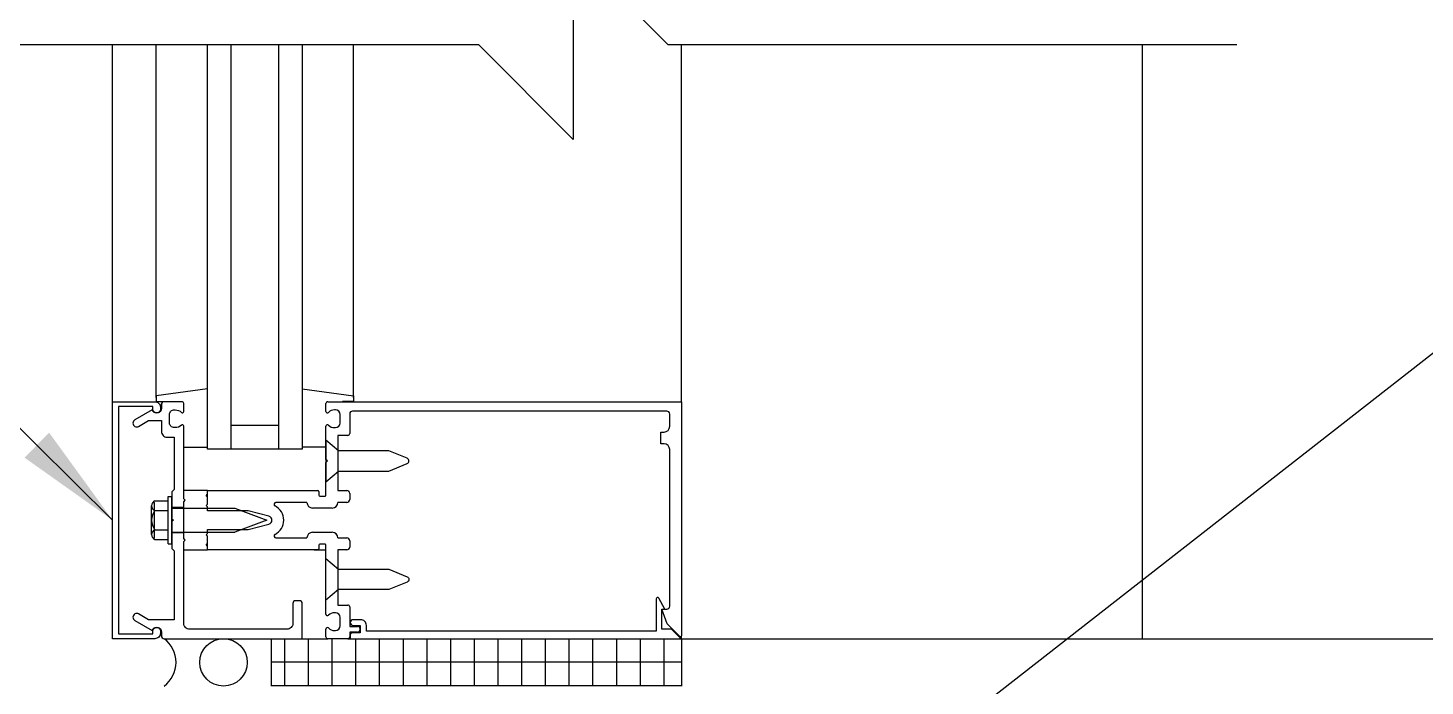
# Model space of a CAD drawing. Header units: inches. Extents: x -6.4 to 42.3, y 56.6 to 149.3.
# Drawn here: x 12.79 to 27.53, y 111.24 to 118.19 of the extents above; entities that cross this region are included whole.
import ezdxf

# ---------------------------------------------------------------- set-up
doc = ezdxf.new("R2010")
doc.units = ezdxf.units.IN
doc.header["$LTSCALE"] = 0.5
doc.header["$MEASUREMENT"] = 0
for name, color, linetype in [('HATCH', 12, 'Continuous'), ('LINE9', 9, 'Continuous'), ('TEXT', 4, 'Continuous')]:
    doc.layers.add(name, color=color, linetype=linetype)
doc.styles.add('DIM', font='romans.shx', dxfattribs={"width": 0.7})
doc.dimstyles.new('ext_12', dxfattribs={"dimscale": 12, "dimtxt": 0.09375, "dimasz": 0.09375, "dimexe": 0.09375, "dimexo": 0.0625, "dimgap": 0.0625, "dimtad": 1, "dimdec": 1, "dimzin": 2, "dimdsep": 46, "dimlunit": 4, "dimtxsty": 'DIM', "dimcen": 0.09, "dimdle": 0.09375, "dimclrt": 4, "dimadec": 0, "dimazin": 0, "dimtfac": 1, "dimtdec": 1, "dimtmove": 1, "dimatfit": 3, "dimfxl": 1, "dimfrac": 2, "dimtolj": 1, "dimtzin": 0, "dimarcsym": 0})

msp = doc.modelspace()

# ---------------------------------------------------------------- hatches: boundary and pattern name
at = {"layer": 'HATCH'}
h = msp.add_hatch(dxfattribs=at)
h.set_pattern_fill('AR-CONC', color=256, scale=0.5)
h.paths.add_polyline_path([(21.4161015, 132.7260064, 0.0643975703), (21.3060978, 132.791966), (21.2160978, 132.791966), (21.2160978, 132.833692, -0.2490694202), (21.1060978, 133.0408152), (21.1060978, 133.1083152, -0.4142135624), (21.1685978, 133.1708152), (21.2160978, 133.1708152), (21.2160978, 133.2408152), (21.1110978, 133.2408152, -0.1889729321), (20.9552288, 133.3356597, 0.1963228336), (20.5060978, 133.6819194), (19.1842423, 133.972415, 0.0577946906), (18.4161015, 134.0615014, 0.0577946906), (17.6479607, 133.972415), (16.3261051, 133.6819194, 0.1963228336), (15.8769742, 133.3356597, -0.1889729321), (15.7211051, 133.2408152), (15.6161051, 133.2408152), (15.6161051, 133.1708152), (15.6636051, 133.1708152, -0.4142135624), (15.7261051, 133.1083152), (15.7261051, 133.0408152, -0.2490694202), (15.6161051, 132.833692), (15.6161051, 132.791966), (15.5261051, 132.791966, 0.0643975703), (15.4161015, 132.7260064), (15.4161015, 129.844323), (15.5362253, 129.844323), (17.3265841, 129.844323), (17.3265841, 131.3018726), (17.3890841, 131.4213813), (17.4515841, 131.3018726), (17.4515841, 129.844323), (19.3671464, 129.844323), (19.3671464, 131.3018726), (19.4296464, 131.4213813), (19.4921464, 131.3018726), (19.4921464, 129.844323), (21.4161015, 129.844323)])
h.paths.add_polyline_path([(21.4161015, 141.033661, 0.0643975703), (21.3060978, 141.0996205), (21.2160978, 141.0996205), (21.2160978, 141.1413465, -0.2490694202), (21.1060978, 141.3484697), (21.1060978, 141.4159697, -0.4142135624), (21.1685978, 141.4784697), (21.2160978, 141.4784697), (21.2160978, 141.5484697), (21.1110978, 141.5484697, 0.1004604156), (20.7173994, 141.4913069, -0.6014354321), (20.5978959, 141.5961903, 2.1820948247), (20.1878158, 141.3832808, -1), (20.0243872, 140.9747578, -0.2443795114), (19.5759793, 141.4955147, 0.0531565226), (19.4101399, 142.1095963, 0.2232530871), (19.2098121, 142.2744502), (19.1901937, 142.2787616, 0.9554715931), (19.0519098, 141.6852916, -0.7355925422), (19.0646946, 141.227245, -0.0827551475), (18.4161015, 141.119156, -0.0827551475), (17.7675083, 141.227245, -0.7355925422), (17.7802932, 141.6852916, 0.9554715931), (17.6420092, 142.2787616), (17.6223909, 142.2744502, 0.2232530871), (17.4220631, 142.1095963, 0.0531565226), (17.2562236, 141.4955147, -0.2443795114), (16.8078158, 140.9747578, -1), (16.6443872, 141.3832808, 2.1820948247), (16.234307, 141.5961903, -0.6014354321), (16.1148036, 141.4913069, 0.1004604156), (15.7211051, 141.5484697), (15.6161051, 141.5484697), (15.6161051, 141.4784697), (15.6636051, 141.4784697, -0.4142135624), (15.7261051, 141.4159697), (15.7261051, 141.3484697, -0.2490694202), (15.6161051, 141.1413465), (15.6161051, 141.0996205), (15.5261051, 141.0996205, 0.0643975703), (15.4161015, 141.033661), (15.4161015, 138.9446424), (15.4161015, 136.8556239, 0.0643975703), (15.5261051, 136.7896644), (15.6161051, 136.7896644), (15.6161051, 136.7479383, -0.2490694202), (15.7261051, 136.5408152), (15.7261051, 136.4733152, -0.4142135624), (15.6636051, 136.4108152), (15.6161051, 136.4108152), (15.6161051, 136.3408152), (15.7211051, 136.3408152, 0.1004604156), (16.1148036, 136.3979779, -0.6014354321), (16.234307, 136.2930946, 2.1820948247), (16.6443872, 136.506004, -1), (16.8078158, 136.9145271, -0.2443795114), (17.2562236, 136.3937702, 0.0531565226), (17.4220631, 135.7796886, 0.2232530871), (17.6223909, 135.6148347), (17.6420092, 135.6105233, 0.9554715931), (17.7802932, 136.2039933, -0.7355925422), (17.7675083, 136.6620398, -0.0827551475), (18.4161015, 136.7701289, -0.0827551475), (19.0646946, 136.6620398, -0.7355925422), (19.0519098, 136.2039933, 0.9554715931), (19.1901937, 135.6105233), (19.2098121, 135.6148347, 0.2232530871), (19.4101399, 135.7796886, 0.0531565226), (19.5759793, 136.3937702, -0.2443795114), (20.0243872, 136.9145271, -1), (20.1878158, 136.506004, 2.1820948247), (20.5978959, 136.2930946, -0.6014354321), (20.7173994, 136.3979779, 0.1004604156), (21.1110978, 136.3408152), (21.2160978, 136.3408152), (21.2160978, 136.4108152), (21.1685978, 136.4108152, -0.4142135624), (21.1060978, 136.4733152), (21.1060978, 136.5408152, -0.2490694202), (21.2160978, 136.7479383), (21.2160978, 136.7896644), (21.3060978, 136.7896644, 0.0643975703), (21.4161015, 136.8556239), (21.4161015, 138.9446424)])
h.paths.add_polyline_path([(21.1060978, 144.8484697, -0.2490694202), (21.2160978, 145.0555928), (21.2160978, 145.0973189), (21.3060978, 145.0973189, 0.0643975703), (21.4161015, 145.1632784), (21.4161015, 147.9446354), (19.5411015, 147.9446323), (18.5411015, 148.9446323), (18.5411015, 146.9446323), (17.5411015, 147.9446323), (15.4161015, 147.9446359), (15.4161015, 145.1632784, 0.0643975703), (15.5261051, 145.0973189), (15.6161051, 145.0973189), (15.6161051, 145.0555928, -0.2490694202), (15.7261051, 144.8484697), (15.7261051, 144.7809697, -0.4142135624), (15.6636051, 144.7184697), (15.6161051, 144.7184697), (15.6161051, 144.6484697), (15.7211051, 144.6484697, -0.1889729321), (15.8769742, 144.5536252, 0.1963228336), (16.3261051, 144.2073655), (17.6479607, 143.9168699, 0.0577946906), (18.4161015, 143.8277834, 0.0577946906), (19.1842423, 143.9168699), (20.5060978, 144.2073655, 0.1963228336), (20.9552288, 144.5536252, -0.1889729321), (21.1110978, 144.6484697), (21.2160978, 144.6484697), (21.2160978, 144.7184697), (21.1685978, 144.7184697, -0.4142135624), (21.1060978, 144.7809697)])
h.paths.add_polyline_path([(21.4161015, 87.0247715, 0.0643975703), (21.3060978, 87.090731), (21.2160978, 87.090731), (21.2160978, 87.1324571, -0.2490694202), (21.1060978, 87.3395802), (21.1060978, 87.4070802, -0.4142135624), (21.1685978, 87.4695802), (21.2160978, 87.4695802), (21.2160978, 87.5395802), (21.1110978, 87.5395802, -0.1889729321), (20.9552288, 87.6344247, 0.1963228336), (20.5060978, 87.9806844), (19.1842423, 88.27118, 0.0577946906), (18.4161015, 88.3602665, 0.0577946906), (17.6479607, 88.27118), (16.3261051, 87.9806844, 0.1963228336), (15.8769742, 87.6344247, -0.1889729321), (15.7211051, 87.5395802), (15.6161051, 87.5395802), (15.6161051, 87.4695802), (15.6636051, 87.4695802, -0.4142135624), (15.7261051, 87.4070802), (15.7261051, 87.3395802, -0.2490694202), (15.6161051, 87.1324571), (15.6161051, 87.090731), (15.5261051, 87.090731, 0.0643975703), (15.4161015, 87.0247715), (15.4161015, 85.498284), (17.4161015, 85.4982726), (18.4161015, 84.4982726), (18.4161015, 86.4982726), (19.4161015, 85.4982726), (21.4161015, 85.4982883)])
h = msp.add_hatch(dxfattribs=at)
h.set_pattern_fill('NET', color=256, scale=2, style=0)
h.paths.add_polyline_path([(16.1644024, 111.7434075), (15.9544024, 111.7434075), (15.6844024, 111.7434075), (15.3557821, 111.7434075), (15.3557821, 111.2434075), (19.6844024, 111.2434075), (19.6844024, 111.7434075)])

# ---------------------------------------------------------------- linework, layer by layer
for p, q in [((13.6844024, 114.2434075), (13.6844024, 118.0103676)), ((14.1446475, 114.2864278), (14.1446475, 118.0103676)), ((14.9344024, 113.7434075), (14.9344024, 118.0103676)), ((15.4344024, 118.0103676), (15.4344024, 113.7434075)), ((16.2241573, 114.2864278), (16.2241573, 118.0103676)), ((19.6844024, 114.2434075), (19.6844024, 118.0103676)), ((14.6846475, 114.3803285), (14.1446475, 114.3037931)), ((15.6841573, 114.3803285), (16.2241573, 114.3037931)), ((14.1446475, 114.3037931), (14.1446475, 114.2437931)), ((14.1446475, 114.2437931), (14.2602783, 114.2437931)), ((16.2241573, 114.3037931), (16.2241573, 114.2437931)), ((15.4344024, 113.9934075), (14.9344024, 113.9934075)), ((14.4346475, 113.7637931), (14.6846475, 113.7637931)), ((15.9341573, 113.7637931), (15.6841573, 113.7637931)), ((16.1644024, 111.7434075), (15.9544024, 111.7434075))]:
    msp.add_line(p, q, dxfattribs=at)
msp.add_circle((14.8534024, 111.4934075), 0.25, dxfattribs=at)
msp.add_arc((14.0409024, 111.4934075), 0.3125, 306.86989765, 53.13010235, dxfattribs=at)
at = {"layer": 'LINE9'}
for p, q in [((18.5411015, 119.0103676), (18.5411015, 117.0103676)), ((18.5411015, 119.0103676), (19.5411015, 118.0103676)), ((11.5411015, 118.0103676), (17.5411015, 118.0103676)), ((18.5411015, 117.0103676), (17.5411015, 118.0103676)), ((19.5411015, 118.0103676), (25.5411015, 118.0103676)), ((24.5411015, 118.0103676), (24.5411015, 111.7434075)), ((15.9344024, 114.1414075), (15.9344024, 114.2234075)), ((15.9544024, 114.2434075), (19.6844024, 114.2434075)), ((16.2241573, 114.2437931), (16.1085264, 114.2437931)), ((19.6844024, 114.2434075), (19.6844024, 111.7744785)), ((16.0344024, 114.1574075), (16.023894, 114.1574075)), ((16.0844024, 114.0194075), (16.0844024, 114.1074075)), ((16.1844024, 114.1134075), (16.1844024, 113.9084075)), ((19.5294024, 114.1434075), (16.2144024, 114.1434075)), ((19.5594024, 113.9834075), (19.5594024, 114.1134075)), ((15.9344024, 113.6334075), (15.9344024, 113.9854075)), ((16.023894, 113.9694075), (16.0344024, 113.9694075)), ((19.4644024, 113.7984075), (19.4644024, 113.9234075)), ((19.4644024, 113.9234075), (19.4994024, 113.9234075)), ((16.0664024, 113.7264075), (15.9344024, 113.8374075)), ((15.9344024, 113.8374075), (15.9344024, 113.3994075)), ((16.1644024, 113.8884075), (16.0594024, 113.8884075)), ((16.0594024, 113.8884075), (16.0594024, 113.3064075)), ((19.4994024, 113.7984075), (19.4644024, 113.7984075)), ((15.9494024, 113.6184075), (15.9344024, 113.6334075)), ((15.9344024, 113.6034075), (15.9494024, 113.6184075)), ((15.9344024, 113.2564075), (15.9344024, 113.6034075)), ((16.5970611, 113.7264075), (16.0664024, 113.7264075)), ((16.7908829, 113.6461238), (16.5970611, 113.7264075)), ((19.5594024, 112.0854075), (19.5594024, 113.7384075)), ((15.9344024, 113.3994075), (16.0664024, 113.5104075)), ((16.0664024, 113.5104075), (16.5970611, 113.5104075)), ((16.5970611, 113.5104075), (16.7908829, 113.5906911)), ((14.6844024, 113.3064075), (14.4344024, 113.3064075)), ((14.4344024, 113.2439075), (14.4344024, 113.3064075)), ((14.6844024, 113.2664075), (14.6844024, 113.3064075)), ((14.6844024, 113.3064075), (15.8484024, 113.3064075)), ((14.6844024, 113.2439075), (14.6844024, 113.3064075)), ((16.0594024, 113.3064075), (16.1544024, 113.3064075)), ((14.1070924, 113.1800075), (14.1257974, 113.1800075)), ((14.1257974, 112.8068175), (14.1257974, 113.1800075)), ((14.1297224, 113.1963275), (14.2694024, 113.1963275)), ((14.2694024, 112.7434075), (14.2694024, 113.2434075)), ((14.2694024, 113.2434075), (14.3094024, 113.2434075)), ((14.3094024, 112.7434075), (14.3094024, 113.2434075)), ((14.6694024, 113.2514075), (14.6844024, 113.2664075)), ((14.6844024, 113.2364075), (14.6694024, 113.2514075)), ((14.6694024, 113.1484075), (14.6844024, 113.1634075)), ((14.6844024, 113.1634075), (14.6844024, 113.2364075)), ((15.7334024, 113.1814075), (15.4057825, 113.1814075)), ((15.8584024, 113.2964075), (15.8584024, 113.2564075)), ((15.8684024, 113.2464075), (15.9244024, 113.2464075)), ((16.1544024, 113.1814075), (16.0594024, 113.1814075)), ((16.1844024, 113.2764075), (16.1844024, 113.2114075)), ((14.0947974, 112.8412275), (14.0947974, 113.1456025)), ((14.1297224, 113.0948725), (14.2694024, 113.0948725)), ((14.4344024, 113.1264075), (14.3094024, 113.1264075)), ((14.3094024, 113.1187975), (14.9744024, 113.1187975)), ((14.6844024, 113.1334075), (14.6694024, 113.1484075)), ((14.6844024, 113.0934075), (14.6844024, 113.1334075)), ((15.1144024, 113.0934075), (14.6844024, 113.0934075)), ((14.9744024, 113.1187975), (15.3094024, 112.9934075)), ((15.3325146, 113.0349645), (15.1144024, 113.0934075)), ((15.9994024, 113.1214075), (15.7934024, 113.1214075)), ((14.1297224, 112.8919525), (14.2694024, 112.8919525)), ((14.3094024, 112.8680275), (14.9744024, 112.8680275)), ((14.6844024, 112.8534075), (14.6844024, 112.8934075)), ((14.6844024, 112.8934075), (15.1144024, 112.8934075)), ((15.3094024, 112.9934075), (14.9744024, 112.8680275)), ((15.1144024, 112.8934075), (15.3325146, 112.9518504)), ((15.7934024, 112.8654075), (15.9994024, 112.8654075)), ((14.1070924, 112.8068175), (14.1257974, 112.8068175)), ((14.1297224, 112.7904975), (14.2694024, 112.7904975)), ((14.2694024, 112.7434075), (14.3094024, 112.7434075)), ((14.4344024, 112.8604075), (14.3094024, 112.8604075)), ((14.4344024, 112.6804075), (14.4344024, 112.7429075)), ((14.6694024, 112.8384075), (14.6844024, 112.8534075)), ((14.6844024, 112.8234075), (14.6694024, 112.8384075)), ((14.6694024, 112.7354075), (14.6844024, 112.7504075)), ((14.6844024, 112.7204075), (14.6694024, 112.7354075)), ((14.6844024, 112.7504075), (14.6844024, 112.8234075)), ((14.6844024, 112.6804075), (14.6844024, 112.7429075)), ((14.6844024, 112.6804075), (14.6844024, 112.7204075)), ((15.4057825, 112.8054075), (15.7334024, 112.8054075)), ((15.8584024, 112.7304075), (15.8584024, 112.6904075)), ((15.9244024, 112.7404075), (15.8684024, 112.7404075)), ((15.9344024, 112.3834075), (15.9344024, 112.7304075)), ((16.0594024, 112.8054075), (16.1544024, 112.8054075)), ((16.1844024, 112.7754075), (16.1844024, 112.7104075)), ((14.4344024, 112.6804075), (14.6844024, 112.6804075)), ((15.8484024, 112.6804075), (14.6844024, 112.6804075)), ((15.8094024, 112.6804075), (15.9344024, 112.6804075)), ((16.1544024, 112.6804075), (16.0594024, 112.6804075)), ((16.0594024, 112.6804075), (16.0594024, 112.0984075)), ((15.9344024, 112.0014075), (15.9344024, 112.3534075)), ((16.0344024, 112.0174075), (16.023894, 112.0174075)), ((16.0594024, 112.0984075), (16.1644024, 112.0984075)), ((16.1844024, 112.0784075), (16.1844024, 111.8734075)), ((19.5335239, 111.9012149), (19.4774024, 112.0554075)), ((19.4774024, 112.0554075), (19.5294024, 112.0554075)), ((15.9344024, 111.7634075), (15.9344024, 111.8454075)), ((16.0844024, 111.8794075), (16.0844024, 111.9674075)), ((16.1844024, 111.8734075), (16.2654024, 111.8734075)), ((19.6673313, 111.7674075), (19.5335239, 111.9012149)), ((15.3557821, 111.7434075), (15.3557821, 111.2434075)), ((15.6844024, 111.7434075), (15.9544024, 111.7434075)), ((16.023894, 111.8294075), (16.0344024, 111.8294075)), ((16.1644024, 111.7434075), (19.6844024, 111.7434075)), ((16.2654024, 111.8134075), (16.1844024, 111.8134075)), ((16.1844024, 111.8134075), (16.1844024, 111.7634075)), ((17.3909259, 111.7434075), (33.738621, 111.7434075)), ((19.6844024, 111.7434075), (19.6844024, 111.7624075)), ((19.6844024, 111.7434075), (19.6844024, 111.7624075)), ((19.6844024, 111.7434075), (19.6844024, 111.2434075))]:
    msp.add_line(p, q, dxfattribs=at)
msp.add_lwpolyline([(15.6844024, 118.0103676), (15.6844024, 113.7434075), (14.6844024, 113.7434075), (14.6844024, 118.0103676)], dxfattribs=at)
for points in [[(13.7444024, 111.7934075), (14.1084024, 111.7934075), (14.1084024, 111.8234075, -1), (14.1884024, 111.8234075), (14.1884024, 111.8034075, -0.4142135624), (14.1284024, 111.7434075), (13.6844024, 111.7434075), (13.6844024, 114.2434075), (14.1284024, 114.2434075, -0.4142135624), (14.1884024, 114.1834075), (14.1884024, 114.1634075, -1), (14.1084024, 114.1634075), (14.1084024, 114.1934075), (13.7444024, 114.1934075)], [(14.3344024, 113.8694075), (14.3344024, 113.3184075), (14.3094024, 113.2934075), (14.3094024, 113.0084075), (14.3244024, 112.9934075), (14.3094024, 112.9784075), (14.3094024, 112.6934075), (14.3344024, 112.6684075), (14.3344024, 111.9434075), (14.0635777, 111.9434075), (13.9584024, 112.0041305, 1), (13.9184024, 111.9348484), (14.1010315, 111.8294075, -0.8490904587), (14.1984024, 111.8134075), (14.1984024, 111.7734075, 0.4142135624), (14.2284024, 111.7434075), (15.6844024, 111.7434075), (15.6844024, 112.1134075, 0.4142135624), (15.6544024, 112.1434075), (15.6144024, 112.1434075, 0.4142135624), (15.5844024, 112.1134075), (15.5844024, 111.9034075, -0.4142135624), (15.5244024, 111.8434075), (14.4944024, 111.8434075, -0.4142135624), (14.4344024, 111.9034075), (14.4344024, 112.7684075), (14.4494024, 112.7834075), (14.4344024, 112.7984075), (14.4344024, 113.1884075), (14.4494024, 113.2034075), (14.4344024, 113.2184075), (14.4344024, 113.9854075, 0.6693764951), (14.4087607, 113.9959789, -0.1997729274), (14.3449108, 113.9694075), (14.3344024, 113.9694075, -0.4142135624), (14.2844024, 114.0194075), (14.2844024, 114.1074075, -0.4142135624), (14.3344024, 114.1574075), (14.3449108, 114.1574075, -0.1997729274), (14.4087607, 114.130836, 0.6693764951), (14.4344024, 114.1414075), (14.4344024, 114.2234075, 0.4142135624), (14.4144024, 114.2434075), (14.2284024, 114.2434075, 0.4142135624), (14.1984024, 114.2134075), (14.1984024, 114.1734075, -0.8490904587), (14.1010315, 114.1574075), (13.9184024, 114.0519665, 1), (13.9584024, 113.9826845), (14.0635777, 114.0434075), (14.1984024, 114.0434075), (14.1984024, 113.9294075, 0.4142135624), (14.2584024, 113.8694075)], [(16.0664024, 112.2604075), (15.9344024, 112.1494075), (15.9344024, 112.5874075), (16.0664024, 112.4764075), (16.5970611, 112.4764075), (16.7908829, 112.3961238, -0.6681786379), (16.7908829, 112.3406911), (16.5970611, 112.2604075)], [(16.2104024, 111.8034075, 0.4142135624), (16.1904024, 111.7834075), (16.1904024, 111.7434075), (19.6654024, 111.7434075, 0.6681786379), (19.6689379, 111.751943), (19.5774735, 111.8434075), (19.4774024, 111.8434075), (19.4774024, 112.0554075), (19.5094024, 112.0554075), (19.443278, 112.1699382, 0.767326988), (19.4154024, 112.1624689), (19.4154024, 111.8234075), (16.3604024, 111.8234075), (16.3604024, 111.8834075, 0.4142135624), (16.3004024, 111.9434075), (16.2204024, 111.9434075, 1), (16.2204024, 111.8834075), (16.2954024, 111.8834075), (16.2954024, 111.8034075)]]:
    msp.add_lwpolyline(points, format="xyb", close=True, dxfattribs=at)
for centre, radius, start, end in [((15.9544024, 114.2234075), 0.02, 90, 180), ((15.9494024, 114.1414075), 0.015, 180, 315.18968809), ((16.023894, 114.0674075), 0.09, 90, 135.18968809), ((16.0344024, 114.1074075), 0.05, 0, 90), ((16.2144024, 114.1134075), 0.03, 90, 180), ((19.5294024, 114.1134075), 0.03, 360, 90), ((15.9494024, 113.9854075), 0.015, 44.81031191, 180), ((16.023894, 114.0594075), 0.09, 224.81031191, 270), ((16.0344024, 114.0194075), 0.05, 270, 360), ((16.1644024, 113.9084075), 0.02, 270, 360), ((19.4994024, 113.9834075), 0.06, 270, 0), ((19.4994024, 113.7384075), 0.06, 0, 90), ((16.7794024, 113.6184075), 0.03, 292.5, 67.5), ((15.8484024, 113.2964075), 0.01, 0, 90), ((16.1544024, 113.2764075), 0.03, 0, 90), ((14.1491074, 113.1456025), 0.0543126, 110.9107, 249.0893), ((15.4057825, 113.1614075), 0.02, 90, 243.3313394), ((15.7934024, 113.1814075), 0.06, 180, 270), ((15.8684024, 113.2564075), 0.01, 180, 270), ((15.9244024, 113.2564075), 0.01, 270, 0), ((15.9994024, 113.1814075), 0.06, 270, 0), ((16.1544024, 113.2114075), 0.03, 270, 360), ((14.2596474, 112.9934075), 0.1648491, 142.0123, 217.9877), ((15.3213794, 112.9934075), 0.043023, 285, 75), ((15.3214024, 112.9934075), 0.168, 296.6686606, 63.3313394), ((14.1491074, 112.8412275), 0.0543126, 110.9107, 249.0893), ((15.7934024, 112.8054075), 0.06, 90, 180), ((15.9994024, 112.8054075), 0.06, 0, 90), ((15.4057825, 112.8254075), 0.02, 116.6686606, 270), ((15.8684024, 112.7304075), 0.01, 90, 180), ((15.9244024, 112.7304075), 0.01, 0, 90), ((16.1544024, 112.7754075), 0.03, 0, 90), ((15.8484024, 112.6904075), 0.01, 270, 0), ((16.1544024, 112.7104075), 0.03, 270, 360), ((15.9494024, 112.0014075), 0.015, 180, 315.18968809), ((16.023894, 111.9274075), 0.09, 90, 135.18968809), ((16.0344024, 111.9674075), 0.05, 0, 90), ((16.1644024, 112.0784075), 0.02, 0, 90), ((19.5294024, 112.0854075), 0.03, 270, 0), ((15.9494024, 111.8454075), 0.015, 44.81031191, 180), ((16.023894, 111.9194075), 0.09, 224.81031191, 270), ((16.0344024, 111.8794075), 0.05, 270, 0), ((16.2654024, 111.8434075), 0.03, 270, 90), ((15.9544024, 111.7634075), 0.02, 180, 270), ((16.1644024, 111.7634075), 0.02, 270, 360), ((19.6744024, 111.7744785), 0.01, 225, 0)]:
    msp.add_arc(centre, radius, start, end, dxfattribs=at)

# ---------------------------------------------------------------- leaders
at = {"layer": 'TEXT'}
for points in [[(13.6844024, 112.9934075), (7.9036486, 118.7159919), (5.8465992, 118.7159919)], [(19.2575339, 108.2370878), (28.283725, 115.2838446), (36.9590001, 115.2838446)]]:
    msp.add_leader(points, dimstyle='ext_12', override={"dimgap": 0.0625, "dimtad": 0}, dxfattribs=at)

doc.saveas('drawing.dxf')
